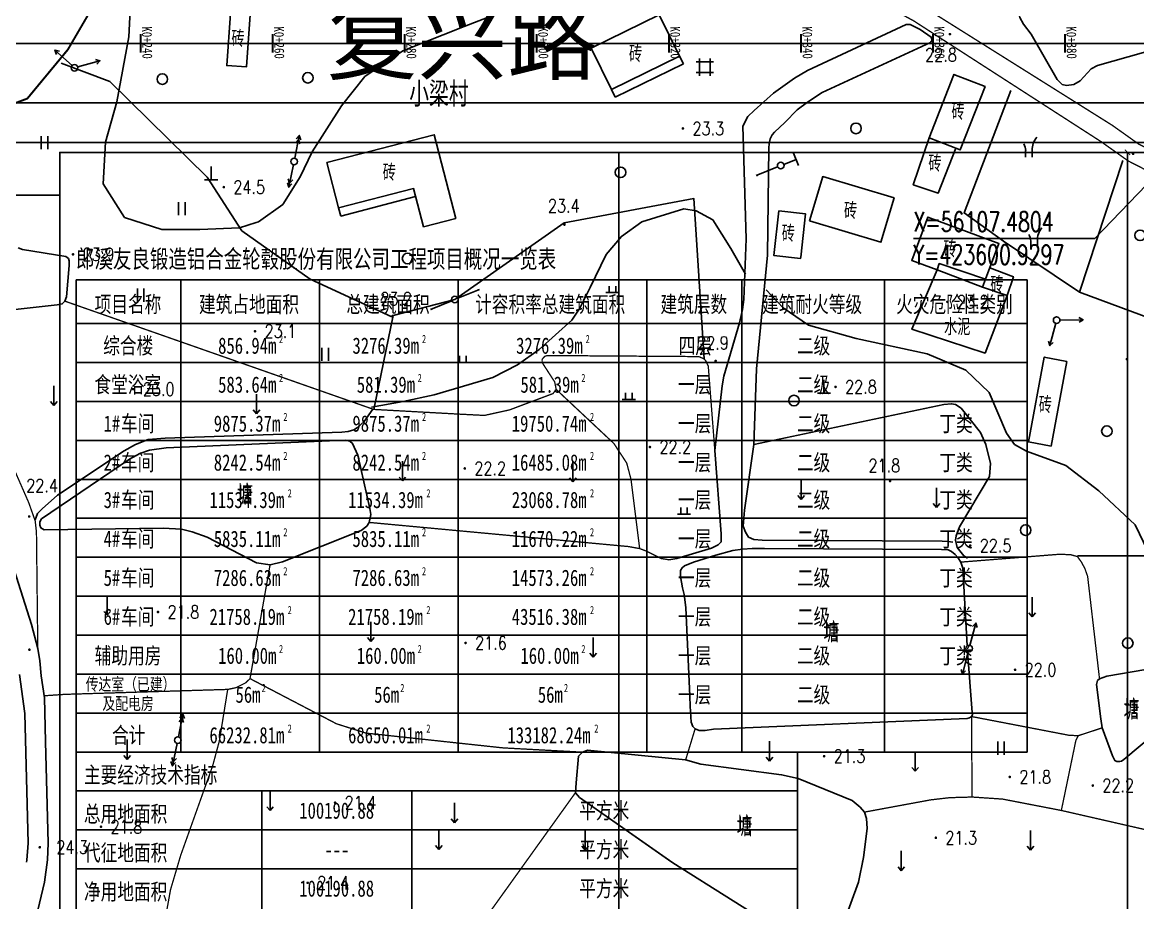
# Model space of a CAD drawing. Header units: millimetres. Extents: x 423323 to 424695, y 55333 to 56284.
# Drawn here: x 423426 to 423594.9, y 55993.8 to 56127.2 of the extents above; entities that cross this region are included whole.
import ezdxf
from ezdxf.enums import TextEntityAlignment as Align

# ---------------------------------------------------------------- set-up
doc = ezdxf.new("R2010")
doc.units = ezdxf.units.MM
doc.header["$LTSCALE"] = 1000
for name, pattern in [('X2', [10, 8, -2]), ('X3', [5, 4, -1]), ('X5', [3, 2, -1])]:
    doc.linetypes.add(name, pattern=pattern)
for name, color, linetype in [('DIM_COOR', 3, 'Continuous'), ('PUB_DIM', 3, 'Continuous'), ('PUB_TEXT', 7, 'Continuous'), ('地形图', 252, 'Continuous'), ('建设布局', 7, 'Continuous'), ('路名', 7, 'Continuous'), ('道路网', 7, 'Continuous')]:
    doc.layers.add(name, color=color, linetype=linetype)
doc.styles.add('_TCH_DIM', font='SIMPLEX', dxfattribs={"bigfont": 'GBCBIG'})
doc.styles.add('_TCH_DIM_T3', font='SIMPLEX', dxfattribs={"width": 0.705882, "bigfont": 'GBCBIG'})
doc.styles.add('HZ', font='rs.shx', dxfattribs={"width": 0.8, "bigfont": 'hztxt.shx'})
doc.styles.add('YBZW_B', font='', dxfattribs={"width": 0.75})
doc.styles.add('等线体', font='simhei.ttf')
doc.styles.get('YBZW_B').set_extended_font_data('SimSun')
doc.linetypes.add('10421', pattern='A,2,[150,AAA.SHX,S=1,R=0,X=0,Y=1],1e-11', length=2)
doc.linetypes.add('1161', pattern='A,0,[149,AAA.SHX,S=0.15,R=0,X=0,Y=0],-1.6', length=1.6)
doc.dimstyles.new('_TCH_ARCH_M_M&&1', dxfattribs={"dimtxt": 2.38, "dimasz": 0.8, "dimexe": 2, "dimexo": 2.4, "dimgap": 0.8, "dimtad": 1, "dimzin": 0, "dimdsep": 46, "dimtxsty": '_TCH_DIM_T3', "dimblk": 'ARCHTICK', "dimcen": 0.09, "dimclrt": 7, "dimazin": 2, "dimtfac": 1, "dimtdec": 0, "dimtix": 1, "dimtmove": 2, "dimatfit": 3, "dimfxl": 0, "dimtolj": 1, "dimtzin": 0, "dimarcsym": 0})

# ---------------------------------------------------------------- blocks, each defined once
blk = doc.blocks.new('gc120')
for p, q in [((0, 0), (0, 3)), ((-0.5, 0.6), (0, 0)), ((0, 0), (0.5, 0.6))]:
    blk.add_line(p, q)
blk = doc.blocks.new('gc122')
blk.add_circle((0, 0), 0.8)
blk = doc.blocks.new('gc246')
for p, q in [((-0.5, 1), (-0.5, 0)), ((0.5, 1), (0.5, 0))]:
    blk.add_line(p, q)
for centre, radius, start, end in [((-2.94, 0.81), 2.45, 4.3743, 29.0242), ((3.4, 1.11), 2.91, 139.3312, 182.0887)]:
    blk.add_arc(centre, radius, start, end)
blk = doc.blocks.new('gc121')
for p, q in [((-0.5, -1), (-0.5, 1)), ((0.5, -1), (0.5, 1))]:
    blk.add_line(p, q)
blk = doc.blocks.new('gc013b')
at = {"linetype": 'Continuous'}
blk.add_line((0.5, 0), (4, 0), dxfattribs=at)
at = {"linetype": 'Continuous', "flags": 128}
blk.add_lwpolyline([(3.39, 0.35), (4, 0), (3.39, -0.35)], dxfattribs=at)
blk = doc.blocks.new('gc170')
at = {"linetype": 'Continuous'}
blk.add_circle((0, 0), 0.5, dxfattribs=at)
blk = doc.blocks.new('gc119')
for p, q in [((-1, 0), (1, 0)), ((-0.5, 1), (-0.5, 0)), ((0.5, 1), (0.5, 0))]:
    blk.add_line(p, q)
blk = doc.blocks.new('gc013a')
at = {"linetype": 'Continuous'}
blk.add_line((0.5, 0), (4, 0), dxfattribs=at)
at = {"linetype": 'Continuous', "flags": 128}
for points in [[(2.77, 0.35), (3.38, 0), (2.77, -0.35)], [(3.39, 0.35), (4, 0), (3.39, -0.35)]]:
    blk.add_lwpolyline(points, dxfattribs=at)
blk = doc.blocks.new('gc111')
for p, q in [((0, 0), (0, 2)), ((-1, 0), (1, 0))]:
    blk.add_line(p, q)
blk = doc.blocks.new('gc013c')
at = {"linetype": 'Continuous'}
blk.add_line((0.5, 0), (4, 0), dxfattribs=at)
at = {"linetype": 'Continuous', "const_width": 0.15, "flags": 128}
blk.add_lwpolyline([(3.775, 0, 1), (3.925, 0, 1)], format="xyb", close=True, dxfattribs=at)
blk = doc.blocks.new('gc146')
for p, q in [((-1.3, 0.8), (1.3, 0.8)), ((-0.8, -1.3), (-0.8, 1.3)), ((0.8, -1.3), (0.8, 1.3)), ((-1.3, -0.8), (1.3, -0.8))]:
    blk.add_line(p, q)
blk = doc.blocks.new('GC200')
at = {"linetype": 'Continuous', "const_width": 0.2, "flags": 128}
blk.add_lwpolyline([(-0.1, 0, 1), (0.1, 0, 1)], format="xyb", close=True, dxfattribs=at)
blk = doc.blocks.new('wetrewtewtre')
at = {"layer": '道路网', "color": 2, "linetype": 'Continuous', "lineweight": 30}
for p, q in [((423443.9, 56122.58), (423443.9, 56125.38)), ((423443.9, 56122.58), (423443.9, 56125.38)), ((423463.9, 56122.58), (423463.9, 56125.38)), ((423463.9, 56122.58), (423463.9, 56125.38)), ((423483.9, 56122.58), (423483.9, 56125.38)), ((423483.9, 56122.58), (423483.9, 56125.38)), ((423503.9, 56122.58), (423503.9, 56125.38)), ((423503.9, 56122.58), (423503.9, 56125.38)), ((423523.9, 56122.58), (423523.9, 56125.38)), ((423523.9, 56122.58), (423523.9, 56125.38)), ((423543.9, 56122.58), (423543.9, 56125.38)), ((423543.9, 56122.58), (423543.9, 56125.38)), ((423563.9, 56122.58), (423563.9, 56125.38)), ((423563.9, 56122.58), (423563.9, 56125.38)), ((423583.9, 56122.58), (423583.9, 56125.38)), ((423583.9, 56122.58), (423583.9, 56125.38))]:
    blk.add_line(p, q, dxfattribs=at)
at = {"layer": '道路网', "color": 2, "linetype": 'X3'}
blk.add_line((423342.15, 56123.98), (423897.23, 56123.98), dxfattribs=at)
blk.add_line((423342.15, 56123.98), (423897.23, 56123.98), dxfattribs=at)
at = {"layer": '道路网', "color": 4, "linetype": 'Continuous'}
blk.add_line((423342.15, 56114.98), (423786.51, 56114.98), dxfattribs=at)
blk.add_line((423342.15, 56114.98), (423786.51, 56114.98), dxfattribs=at)
at = {"layer": '道路网', "color": 6, "linetype": 'Continuous'}
blk.add_line((423342.15, 56108.98), (423786.51, 56108.98), dxfattribs=at)
blk.add_line((423342.15, 56108.98), (423786.51, 56108.98), dxfattribs=at)
at = {"layer": '道路网', "color": 141, "linetype": 'Continuous', "style": '等线体', "width": 0.8}
for s, p in [('K0+240', (423444.07, 56126.53)), ('K0+240', (423444.07, 56126.53)), ('K0+260', (423464.07, 56126.53)), ('K0+260', (423464.07, 56126.53)), ('K0+280', (423484.07, 56126.53)), ('K0+280', (423484.07, 56126.53)), ('K0+300', (423504.07, 56126.53)), ('K0+300', (423504.07, 56126.53)), ('K0+320', (423524.07, 56126.53)), ('K0+320', (423524.07, 56126.53)), ('K0+340', (423544.07, 56126.53)), ('K0+340', (423544.07, 56126.53)), ('K0+360', (423564.07, 56126.53)), ('K0+360', (423564.07, 56126.53)), ('K0+380', (423584.07, 56126.53)), ('K0+380', (423584.07, 56126.53))]:
    blk.add_text(s, height=1.5, rotation=271.0552, dxfattribs=at).set_placement(p)
blk = doc.blocks.new('_ArchTick')
at = {"color": 0, "linetype": 'ByBlock', "const_width": 0.15}
blk.add_lwpolyline([(-0.5, -0.5), (0.5, 0.5)], dxfattribs=at)
blk = doc.blocks.new('*D125')
at = {"layer": 'Defpoints', "color": 0}
for p in [(423593.34, 56107.48), (423600.93, 56107.48), (423600.93, 55853.11)]:
    blk.add_point(p, dxfattribs=at)
at = {"layer": 'PUB_DIM', "color": 0, "lineweight": -2}
for p, q in [((423598.53, 56107.48), (423591.34, 56107.48)), ((423593.34, 55853.11), (423593.34, 56107.48)), ((423598.53, 55853.11), (423591.34, 55853.11))]:
    blk.add_line(p, q, dxfattribs=at)
at = {"layer": 'PUB_DIM', "color": 0, "lineweight": -2, "xscale": 0.8, "yscale": 0.8, "zscale": 0.8}
for p, rotation in [((423593.34, 56107.48), 90), ((423593.34, 55853.11), 270)]:
    blk.add_blockref('_ArchTick', p, dxfattribs=dict(at, rotation=rotation))
at = {"layer": 'PUB_DIM', "color": 7, "insert": (423591.35, 55980.29), "char_height": 2.38, "attachment_point": 5, "rotation": 90, "style": '_TCH_DIM_T3'}
blk.add_mtext('\\A1;254.37', dxfattribs=at)

msp = doc.modelspace()

# ---------------------------------------------------------------- linework, layer by layer
at = {"color": 7}
for p, q in [((423578.144, 56088.181), (423434.086, 56088.181)), ((423449.974, 56088.181), (423449.974, 56016.662)), ((423470.974, 56088.181), (423470.974, 56016.662)), ((423491.974, 56088.181), (423491.974, 56016.662)), ((423520.544, 56088.181), (423520.544, 56016.662)), ((423534.944, 56088.181), (423534.944, 56016.662)), ((423556.544, 56088.181), (423556.544, 56016.662)), ((423434.086, 56081.546), (423578.144, 56081.546)), ((423434.086, 56075.648), (423578.144, 56075.648)), ((423434.086, 56069.749), (423578.144, 56069.749)), ((423434.086, 56069.749), (423578.144, 56069.749)), ((423434.086, 56063.851), (423578.144, 56063.851)), ((423434.086, 56057.953), (423578.144, 56057.953)), ((423434.086, 56052.055), (423578.144, 56052.055)), ((423434.086, 56046.156), (423578.144, 56046.156)), ((423434.086, 56040.258), (423578.144, 56040.258)), ((423434.086, 56034.36), (423578.144, 56034.36)), ((423434.086, 56028.462), (423578.144, 56028.462)), ((423434.086, 56022.563), (423578.144, 56022.563)), ((423434.086, 56010.764), (423543.344, 56010.764)), ((423462.233, 56010.764), (423462.233, 55951.782)), ((423484.954, 56010.764), (423484.954, 55951.782)), ((423434.086, 56004.866), (423543.344, 56004.866)), ((423434.086, 55998.968), (423543.344, 55998.968))]:
    msp.add_line(p, q, dxfattribs=at)
for p, q in [((423434.086, 55951.782), (423434.086, 56088.181)), ((423578.144, 56016.662), (423578.144, 56088.181)), ((423434.086, 56016.662), (423578.144, 56016.662)), ((423543.344, 55951.782), (423543.344, 56016.662))]:
    msp.add_line(p, q)
at = {"layer": 'DIM_COOR', "color": 3}
for p, q in [((423600.93, 56107.48), (423588.409, 56094.456)), ((423588.409, 56094.456), (423560.909, 56094.456))]:
    msp.add_line(p, q, dxfattribs=at)
at = {"layer": '地形图', "color": 250, "linetype": 'X2', "const_width": 0.2, "elevation": 22.96, "flags": 128}
for points in [[(423646.585, 56094.336), (423645.955, 56093.686), (423645.021, 56093.298), (423633.052, 56092.055), (423628.585, 56092.824), (423623.129, 56095.21), (423611.622, 56100.217), (423594.981, 56108.765), (423591.029, 56111.574), (423563.175, 56129.052), (423553.033, 56135.113), (423540.371, 56145.537), (423519.225, 56160.065), (423507.911, 56169.124), (423495.024, 56179.469)], [(423645.952, 56093.537), (423645.021, 56093.298), (423633.052, 56092.055), (423628.585, 56092.824), (423623.129, 56095.21), (423611.622, 56100.217), (423594.981, 56108.765), (423591.029, 56111.574), (423563.175, 56129.052), (423553.033, 56135.113), (423540.371, 56145.537), (423519.225, 56160.065), (423507.911, 56169.124), (423495.024, 56179.469)]]:
    msp.add_lwpolyline(points, dxfattribs=at)
at = {"layer": '地形图', "color": 250, "linetype": 'Continuous', "const_width": 0.2, "elevation": 22.96, "flags": 128}
msp.add_lwpolyline([(423631.749, 56089.235), (423631.13, 56089.41), (423627.717, 56089.929), (423621.93, 56092.46), (423610.337, 56097.505), (423593.419, 56106.195), (423589.351, 56109.086), (423560.973, 56127.381), (423551.912, 56132.327), (423538.621, 56143.099), (423517.435, 56157.655), (423506.028, 56166.789), (423493.593, 56176.886)], dxfattribs=at)
msp.add_lwpolyline([(423631.749, 56089.235), (423631.13, 56089.41), (423627.717, 56089.929), (423621.93, 56092.46), (423610.337, 56097.505), (423593.419, 56106.195), (423589.351, 56109.086), (423560.973, 56127.381), (423551.912, 56132.327), (423538.621, 56143.099), (423517.435, 56157.655), (423506.028, 56166.789), (423493.593, 56176.886)], dxfattribs=at)
at = {"layer": '地形图', "color": 250, "linetype": 'X3', "const_width": 0.3, "flags": 128}
msp.add_lwpolyline([(423342.152, 56109.323), (423351.605, 56104.693), (423354.371, 56103.682), (423356.957, 56103.356), (423365.745, 56104.307), (423377.662, 56104.923), (423385.434, 56106.253), (423402.035, 56110.93), (423421.44, 56113.626), (423426.715, 56115.629), (423432.854, 56123.045), (423441.551, 56137.966)], dxfattribs=at)
msp.add_lwpolyline([(423342.152, 56109.323), (423351.605, 56104.693), (423354.371, 56103.682), (423356.957, 56103.356), (423365.745, 56104.307), (423377.662, 56104.923), (423385.434, 56106.253), (423402.035, 56110.93), (423421.44, 56113.626), (423426.715, 56115.629), (423432.854, 56123.045), (423441.551, 56137.966)], dxfattribs=at)
at = {"layer": '地形图', "color": 250, "linetype": 'Continuous', "flags": 128}
for points in [[(423580.527, 56137.804), (423579.728, 56136.799), (423577.861, 56133.214), (423576.995, 56131.396), (423576.752, 56129.971), (423576.76, 56128.93), (423577.025, 56127.879), (423577.59, 56126.891), (423578.74, 56125.37), (423582.704, 56118.516), (423583.45, 56117.75), (423584.106, 56117.602), (423585.203, 56117.755), (423586.147, 56118.303), (423587.82, 56120.12), (423588.799, 56120.618), (423598.08, 56123.28)], [(423502.44, 56130.222), (423492.891, 56126.562), (423483.591, 56122.87), (423477.836, 56118.949), (423474.304, 56114.504), (423469.851, 56107.559), (423468.02, 56103.768), (423465.404, 56099.585), (423461.742, 56096.971), (423461.349, 56096.84), (423458.864, 56096.055), (423452.847, 56095.794), (423447.092, 56095.794), (423441.449, 56097.634), (423438.179, 56102.733), (423438.571, 56109.008), (423440.272, 56115.152), (423442.103, 56124.956), (423442.495, 56132.931)], [(423457.474, 56128.514), (423456.911, 56120.627), (423459.903, 56120.413), (423460.467, 56128.3), (423460.681, 56131.292), (423458.627, 56131.439)], [(423457.474, 56128.514), (423456.911, 56120.627), (423459.903, 56120.413), (423460.467, 56128.3), (423460.681, 56131.292), (423458.627, 56131.439)], [(423563.29, 56109.7), (423560.88, 56102.58), (423564.669, 56101.298), (423567.342, 56108.11)], [(423563.29, 56109.7), (423560.88, 56102.58), (423564.669, 56101.298), (423567.342, 56108.11)], [(423575.108, 56085.807), (423571.4, 56087.051), (423571.814, 56088.283), (423564.82, 56090.629), (423564.505, 56089.69), (423560.656, 56091.112), (423563.081, 56097.678), (423573.856, 56093.698), (423571.814, 56088.283)], [(423575.108, 56085.807), (423571.4, 56087.051), (423571.814, 56088.283), (423564.82, 56090.629), (423564.505, 56089.69), (423560.656, 56091.112), (423563.081, 56097.678), (423573.856, 56093.698), (423571.814, 56088.283)], [(423420.254, 56083.165), (423431.217, 56084.39), (423432.01, 56084.514), (423432.409, 56084.94), (423432.654, 56085.603), (423433.06, 56090.348), (423433.033, 56091.025), (423432.936, 56091.395), (423432.539, 56091.711), (423425.966, 56092.788), (423425.301, 56093.042)], [(423420.254, 56083.165), (423431.217, 56084.39), (423432.01, 56084.514), (423432.409, 56084.94), (423432.654, 56085.603), (423433.06, 56090.348), (423433.033, 56091.025), (423432.936, 56091.395), (423432.539, 56091.711), (423425.966, 56092.788), (423425.301, 56093.042)], [(423575.108, 56085.807), (423575.108, 56085.807), (423576.062, 56088.652), (423572.464, 56090.008), (423572.464, 56090.008)], [(423575.108, 56085.807), (423575.108, 56085.807), (423576.062, 56088.652), (423572.464, 56090.008), (423572.464, 56090.008)], [(423569.047, 56032.775), (423568.397, 56044.509), (423568.118, 56045.425), (423567.657, 56046.102), (423567.249, 56046.59), (423566.692, 56047.038), (423566.167, 56047.26), (423565.144, 56047.35), (423538.336, 56047.505), (423536.516, 56047.47), (423536.516, 56047.47), (423536.516, 56047.47), (423536.516, 56047.47), (423535.038, 56047.376), (423533.545, 56047.186), (423530.99, 56046.454), (423530.99, 56046.454), (423527.597, 56045.423), (423527.597, 56045.423), (423526.242, 56044.848), (423525.902, 56044.581), (423525.661, 56044.128), (423525.661, 56044.128), (423525.626, 56043.233), (423525.934, 56041.526), (423526.191, 56040.533), (423526.46, 56038.537), (423527.033, 56025.118), (423527.088, 56023.583), (423527.253, 56021.17), (423527.497, 56020.552), (423527.846, 56020.165), (423528.468, 56019.919), (423529.395, 56019.897), (423530.66, 56020.106), (423569.064, 56021.76), (423569.385, 56021.845), (423569.715, 56022.036), (423569.841, 56022.319), (423569.801, 56022.659), (423569.115, 56031.872)], [(423569.047, 56032.775), (423568.397, 56044.509), (423568.118, 56045.425), (423567.657, 56046.102), (423567.249, 56046.59), (423566.692, 56047.038), (423566.167, 56047.26), (423565.144, 56047.35), (423538.336, 56047.505), (423536.516, 56047.47), (423536.516, 56047.47), (423536.516, 56047.47), (423536.516, 56047.47), (423535.038, 56047.376), (423533.545, 56047.186), (423530.99, 56046.454), (423530.99, 56046.454), (423527.597, 56045.423), (423527.597, 56045.423), (423526.242, 56044.848), (423525.902, 56044.581), (423525.661, 56044.128), (423525.661, 56044.128), (423525.626, 56043.233), (423525.934, 56041.526), (423526.191, 56040.533), (423526.46, 56038.537), (423527.033, 56025.118), (423527.088, 56023.583), (423527.253, 56021.17), (423527.497, 56020.552), (423527.846, 56020.165), (423528.468, 56019.919), (423529.395, 56019.897), (423530.66, 56020.106), (423569.064, 56021.76), (423569.385, 56021.845), (423569.715, 56022.036), (423569.841, 56022.319), (423569.801, 56022.659), (423569.115, 56031.872)], [(423426.601, 56000), (423426.64, 56000.294), (423426.831, 56002.841), (423426.346, 56022.504), (423425.533, 56028.379)], [(423596.098, 56029.156), (423590.207, 56028.141), (423589.096, 56027.765)], [(423596.098, 56029.156), (423590.207, 56028.141), (423589.096, 56027.765)], [(423589.096, 56027.765), (423588.818, 56027.472), (423588.664, 56026.906), (423589.282, 56021.701), (423589.489, 56020.319), (423591.067, 56016.067), (423591.4, 56015.394), (423591.705, 56015.245), (423592.126, 56015.221), (423592.447, 56015.296), (423592.793, 56015.526), (423600.502, 56022.004)], [(423589.096, 56027.765), (423588.818, 56027.472), (423588.664, 56026.906), (423589.282, 56021.701), (423589.489, 56020.319), (423591.067, 56016.067), (423591.4, 56015.394), (423591.705, 56015.245), (423592.126, 56015.221), (423592.447, 56015.296), (423592.793, 56015.526), (423600.502, 56022.004)], [(423553.204, 56000), (423553.339, 56000.683), (423553.888, 56005.058), (423553.804, 56006.611), (423553.502, 56007.564), (423552.838, 56008.29), (423551.62, 56009.298), (423543.452, 56012.649), (423540.944, 56013.226), (423528.727, 56014.824), (423526.415, 56015.463), (423511.544, 56016.953), (423510.793, 56016.639), (423510.177, 56016.013), (423509.835, 56011.998), (423509.725, 56010.497), (423510.348, 56009.776), (423524.305, 56000)], [(423549.533, 55988.513), (423552.598, 55996.932), (423553.339, 56000.683), (423553.888, 56005.058), (423553.804, 56006.611), (423553.502, 56007.564), (423552.838, 56008.29), (423551.62, 56009.298), (423543.452, 56012.649), (423540.944, 56013.226), (423528.727, 56014.824), (423526.415, 56015.463), (423511.544, 56016.953), (423510.793, 56016.639), (423510.177, 56016.013), (423509.835, 56011.998), (423509.725, 56010.497), (423510.348, 56009.776), (423524.483, 55999.875), (423542.733, 55988.347)]]:
    msp.add_lwpolyline(points, dxfattribs=at)
for points in [[(423525.501, 56122.044), (423515.188, 56116.985), (423512.105, 56123.27), (423522.418, 56128.329)], [(423525.501, 56122.044), (423515.188, 56116.985), (423512.105, 56123.27), (423522.418, 56128.329)], [(423566.99, 56119.13), (423563.29, 56109.7), (423568.002, 56107.851), (423571.76, 56117.43), (423567.048, 56119.279)], [(423566.99, 56119.13), (423563.29, 56109.7), (423568.002, 56107.851), (423571.76, 56117.43), (423567.048, 56119.279)], [(423472.049, 56105.956), (423473.855, 56099.063), (423485.204, 56101.982), (423485.204, 56101.982), (423486.733, 56096.221), (423491.6, 56097.474), (423488.34, 56110.147)], [(423472.049, 56105.956), (423473.855, 56099.063), (423485.204, 56101.982), (423485.204, 56101.982), (423486.733, 56096.221), (423491.6, 56097.474), (423488.34, 56110.147)], [(423545.179, 56097.103), (423555.988, 56093.872), (423557.993, 56100.578), (423547.184, 56103.81)], [(423545.179, 56097.103), (423555.988, 56093.872), (423557.993, 56100.578), (423547.184, 56103.81)], [(423543.843, 56091.614), (423544.564, 56098.173), (423540.536, 56098.615), (423539.792, 56091.853), (423543.82, 56091.41)], [(423543.843, 56091.614), (423544.564, 56098.173), (423540.536, 56098.615), (423539.792, 56091.853), (423543.82, 56091.41)], [(423584.16, 56075.82), (423581.76, 56062.99), (423578.32, 56063.634), (423580.72, 56076.464)], [(423584.16, 56075.82), (423581.76, 56062.99), (423578.32, 56063.634), (423580.72, 56076.464)], [(423478.48, 56051.435), (423478.713, 56052.641), (423478.608, 56053.537), (423476.77, 56061.611), (423475.977, 56063.399), (423475.568, 56063.756), (423474.827, 56063.909), (423447.718, 56062.73), (423445.202, 56062.37), (423443.739, 56061.854), (423442.187, 56060.997), (423428.848, 56051.955), (423428.617, 56051.512), (423428.602, 56051.007), (423428.602, 56051.007), (423428.784, 56050.602), (423429.252, 56050.327), (423447.309, 56050.544), (423450.045, 56050.423), (423451.674, 56050.008), (423453.937, 56049.207), (423461.412, 56045.332), (423463.474, 56044.998), (423465.378, 56045.46), (423477.284, 56050.205), (423478.118, 56050.857)], [(423478.48, 56051.435), (423478.713, 56052.641), (423478.608, 56053.537), (423476.77, 56061.611), (423475.977, 56063.399), (423475.568, 56063.756), (423474.827, 56063.909), (423447.718, 56062.73), (423445.202, 56062.37), (423443.739, 56061.854), (423442.187, 56060.997), (423428.848, 56051.955), (423428.617, 56051.512), (423428.602, 56051.007), (423428.602, 56051.007), (423428.784, 56050.602), (423429.252, 56050.327), (423447.309, 56050.544), (423450.045, 56050.423), (423451.674, 56050.008), (423453.937, 56049.207), (423461.412, 56045.332), (423463.474, 56044.998), (423465.378, 56045.46), (423477.284, 56050.205), (423478.118, 56050.857)]]:
    msp.add_lwpolyline(points, close=True, dxfattribs=at)
at = {"layer": '地形图', "color": 250, "linetype": '10421', "flags": 128}
for points in [[(423566.892, 56048.456), (423566.166, 56048.526), (423565.257, 56048.573), (423537.992, 56048.74), (423536.742, 56048.869), (423535.945, 56049.218), (423535.484, 56049.954), (423535.137, 56050.879), (423535.348, 56053.293), (423536.743, 56063.251), (423536.743, 56063.251), (423537.173, 56074.702), (423538.835, 56091.926), (423539.003, 56108.188), (423539.081, 56108.773), (423539.219, 56109.515), (423539.544, 56110.111), (423539.862, 56110.559), (423541.425, 56111.989), (423543.318, 56113.923), (423544.855, 56115.095), (423547.099, 56116.53), (423563.501, 56124.121), (423563.744, 56124.472), (423563.618, 56124.934), (423561.911, 56126.077), (423560.443, 56126.851), (423559.831, 56126.851), (423544.89, 56119.87), (423542.897, 56118.718), (423539.742, 56116.447), (423536.816, 56113.833), (423535.83, 56112.914), (423535.063, 56111.423), (423535.573, 56094.361), (423535.211, 56085.198), (423535.034, 56083.696), (423534.584, 56081.66), (423532.194, 56073.59), (423531.954, 56072.113), (423530.837, 56062.313), (423531.808, 56049.723), (423531.81, 56048.492), (423531.323, 56048.028), (423530.34, 56047.533), (423525.057, 56045.945), (423523.856, 56045.788)], [(423566.892, 56048.456), (423566.166, 56048.526), (423565.257, 56048.573), (423537.992, 56048.74), (423536.742, 56048.869), (423535.945, 56049.218), (423535.484, 56049.954), (423535.137, 56050.879), (423535.348, 56053.293), (423536.743, 56063.251), (423536.743, 56063.251), (423537.173, 56074.702), (423538.835, 56091.926), (423539.003, 56108.188), (423539.081, 56108.773), (423539.219, 56109.515), (423539.544, 56110.111), (423539.862, 56110.559), (423541.425, 56111.989), (423543.318, 56113.923), (423544.855, 56115.095), (423547.099, 56116.53), (423563.501, 56124.121), (423563.744, 56124.472), (423563.618, 56124.934), (423561.911, 56126.077), (423560.443, 56126.851), (423559.831, 56126.851), (423544.89, 56119.87), (423542.897, 56118.718), (423539.742, 56116.447), (423536.816, 56113.833), (423535.83, 56112.914), (423535.063, 56111.423), (423535.573, 56094.361), (423535.211, 56085.198), (423535.034, 56083.696), (423534.584, 56081.66), (423532.194, 56073.59), (423531.954, 56072.113), (423530.837, 56062.313), (423531.808, 56049.723), (423531.81, 56048.492), (423531.323, 56048.028), (423530.34, 56047.533), (423525.057, 56045.945), (423523.856, 56045.788)], [(423342.152, 56067.529), (423357.736, 56068.67), (423359.846, 56069.675), (423380.45, 56071.48), (423415.207, 56072.408), (423416.269, 56072.248), (423417.071, 56071.12), (423417.695, 56068.893), (423418.173, 56065.362), (423419.225, 56061.17), (423421.264, 56055.878), (423422.354, 56051.556), (423427.342, 56035.991), (423428.296, 56032.337), (423428.629, 56030.469), (423428.817, 56028.188), (423429.296, 56024.876), (423429.489, 56018.244), (423429.894, 56002.841), (423429.764, 56000.327), (423429.331, 55996.967), (423425.35, 55980.169), (423423.091, 55968.266), (423422.115, 55964.832), (423421.205, 55962.331), (423417.989, 55955.458), (423416.019, 55951.773), (423413.879, 55948.678), (423404.51, 55939.944), (423404.084, 55939.329)], [(423569.095, 56045.996), (423568.557, 56046.353), (423567.549, 56047.631), (423567.287, 56048.725), (423567.403, 56049.419), (423567.88, 56050.75), (423572.429, 56058.406), (423572.573, 56060.352), (423571.889, 56063.226), (423571.05, 56065.071), (423568.122, 56068.713), (423567.299, 56069.268), (423566.686, 56069.416), (423565.543, 56069.28), (423536.743, 56063.251), (423536.743, 56063.251)], [(423569.095, 56045.996), (423568.557, 56046.353), (423567.549, 56047.631), (423567.287, 56048.725), (423567.403, 56049.419), (423567.88, 56050.75), (423572.429, 56058.406), (423572.573, 56060.352), (423571.889, 56063.226), (423571.05, 56065.071), (423568.122, 56068.713), (423567.299, 56069.268), (423566.686, 56069.416), (423565.543, 56069.28), (423536.743, 56063.251), (423536.743, 56063.251)], [(423479.058, 56068.569), (423479.058, 56068.569), (423477.731, 56066.725), (423476.713, 56065.797), (423476.148, 56065.458), (423475.295, 56065.2), (423474.34, 56065.096), (423447.61, 56064.202), (423445.037, 56063.992), (423443.094, 56063.212), (423441.378, 56062.264), (423431.303, 56055.542), (423428.95, 56053.469), (423428.232, 56052.791), (423427.913, 56051.834)], [(423479.058, 56068.569), (423479.058, 56068.569), (423477.731, 56066.725), (423476.713, 56065.797), (423476.148, 56065.458), (423475.295, 56065.2), (423474.34, 56065.096), (423447.61, 56064.202), (423445.037, 56063.992), (423443.094, 56063.212), (423441.378, 56062.264), (423431.303, 56055.542), (423428.95, 56053.469), (423428.232, 56052.791), (423427.913, 56051.834)]]:
    msp.add_lwpolyline(points, dxfattribs=at)
at = {"layer": '地形图', "color": 250, "linetype": 'X5', "flags": 128}
for points in [[(423515.188, 56116.985), (423515.756, 56115.816), (423526.07, 56120.875), (423525.501, 56122.044)], [(423515.188, 56116.985), (423515.756, 56115.816), (423526.07, 56120.875), (423525.501, 56122.044)], [(423473.855, 56099.063), (423474.185, 56097.805), (423485.51, 56100.795)], [(423473.855, 56099.063), (423474.185, 56097.805), (423485.51, 56100.795)], [(423564.505, 56089.69), (423571.4, 56087.051)], [(423564.505, 56089.69), (423571.4, 56087.051)]]:
    msp.add_lwpolyline(points, dxfattribs=at)
at = {"layer": '地形图', "color": 250, "linetype": '1161', "flags": 128}
for points in [[(423481.939, 56082.578), (423469.545, 56088.296), (423459.216, 56095.604), (423453.973, 56103.705), (423439.193, 56118.217), (423431.849, 56120.97)], [(423481.939, 56082.578), (423469.545, 56088.296), (423459.216, 56095.604), (423453.973, 56103.705), (423439.193, 56118.217), (423431.849, 56120.97)], [(423586.06, 56086.29), (423574.561, 56094.032), (423568.595, 56098.3), (423575.642, 56116.871)], [(423592.631, 56106.245), (423586.06, 56086.29), (423601.73, 56080.512), (423614.538, 56083.042), (423617.13, 56093.14), (423616.533, 56094.49)], [(423592.631, 56106.245), (423586.06, 56086.29), (423601.73, 56080.512), (423614.538, 56083.042), (423617.13, 56093.14), (423616.533, 56094.49)], [(423529.209, 56076.201), (423527.664, 56100.467), (423508.017, 56096.8), (423491.473, 56085.196), (423482.104, 56082.766), (423479.174, 56068.548)], [(423529.209, 56076.201), (423527.664, 56100.467), (423508.017, 56096.8), (423491.473, 56085.196), (423482.104, 56082.766), (423479.174, 56068.548)], [(423564.505, 56089.69), (423560.693, 56080.683), (423571.778, 56077.068), (423575.108, 56085.807)], [(423564.505, 56089.69), (423560.693, 56080.683), (423571.778, 56077.068), (423575.108, 56085.807)], [(423585.787, 56046.396), (423608.96, 56046.396), (423632.861, 56045.457), (423647.769, 56038.825), (423660.787, 56032.666)], [(423585.787, 56046.396), (423608.96, 56046.396), (423632.861, 56045.457), (423647.769, 56038.825), (423660.787, 56032.666)]]:
    msp.add_lwpolyline(points, dxfattribs=at)
at = {"layer": '地形图', "color": 250, "linetype": 'Continuous', "elevation": 23, "flags": 128}
for points in [[(423535.484, 56089.032), (423533.268, 56092.936), (423530.523, 56097.261), (423527.99, 56098.632), (423526.167, 56098.907), (423519.778, 56096.977), (423516.697, 56094.759), (423514.373, 56091.986), (423511.945, 56087.028), (423510.404, 56083.895), (423509.2, 56082.069), (423504.211, 56077.617), (423500.965, 56075.319), (423497.2, 56073.36), (423488.335, 56070.77), (423483.61, 56069.737), (423478.815, 56068.908)], [(423535.484, 56089.032), (423533.268, 56092.936), (423530.523, 56097.261), (423527.99, 56098.632), (423526.167, 56098.907), (423519.778, 56096.977), (423516.697, 56094.759), (423514.373, 56091.986), (423511.945, 56087.028), (423510.404, 56083.895), (423509.2, 56082.069), (423504.211, 56077.617), (423500.965, 56075.319), (423497.2, 56073.36), (423488.335, 56070.77), (423483.61, 56069.737), (423478.815, 56068.908)], [(423598.979, 56041.728), (423594.498, 56051.076), (423589.018, 56056.206), (423584.019, 56060.049), (423578.022, 56062.229), (423576.245, 56063.215), (423575.023, 56064.953), (423572.406, 56071.111), (423568.862, 56074.517), (423563.001, 56076.969), (423552.233, 56079.285), (423545.009, 56081.328), (423541.193, 56083.916), (423538.603, 56086.641)], [(423598.979, 56041.728), (423594.498, 56051.076), (423589.018, 56056.206), (423584.019, 56060.049), (423578.022, 56062.229), (423576.245, 56063.215), (423575.023, 56064.953), (423572.406, 56071.111), (423568.862, 56074.517), (423563.001, 56076.969), (423552.233, 56079.285), (423545.009, 56081.328), (423541.193, 56083.916), (423538.603, 56086.641)]]:
    msp.add_lwpolyline(points, dxfattribs=at)
at = {"layer": '地形图', "color": 250, "linetype": 'Continuous', "const_width": 0.2}
for points in [[(423479.174, 56068.548), (423432.409, 56084.94), (423432.409, 56084.94)], [(423479.174, 56068.548), (423432.409, 56084.94), (423432.409, 56084.94)], [(423419.515, 56083.407), (423421.811, 56067.293), (423422.25, 56065.525), (423422.761, 56063.947), (423426.928, 56054.421), (423427.906, 56051.658)], [(423419.515, 56083.407), (423421.811, 56067.293), (423422.25, 56065.525), (423422.761, 56063.947), (423426.928, 56054.421), (423427.906, 56051.658)]]:
    msp.add_lwpolyline(points, dxfattribs=at)
at = {"layer": '地形图', "color": 250, "linetype": 'Continuous', "const_width": 0.2, "flags": 128}
for points in [[(423504.684, 56076.14), (423504.689, 56075.637), (423506.575, 56072.726), (423506.817, 56071.566), (423506.321, 56070.944), (423499.75, 56068.476), (423495.947, 56067.639), (423492.269, 56067.826), (423479.174, 56068.548)], [(423504.684, 56076.14), (423504.689, 56075.637), (423506.575, 56072.726), (423506.817, 56071.566), (423506.321, 56070.944), (423499.75, 56068.476), (423495.947, 56067.639), (423492.269, 56067.826), (423479.174, 56068.548)], [(423530.837, 56062.313), (423529.844, 56075.102), (423529.482, 56075.877), (423529.209, 56076.201), (423528.397, 56076.549), (423505.453, 56076.706), (423505.063, 56076.574), (423504.684, 56076.14)], [(423530.837, 56062.313), (423529.844, 56075.102), (423529.482, 56075.877), (423529.209, 56076.201), (423528.397, 56076.549), (423505.453, 56076.706), (423505.063, 56076.574), (423504.684, 56076.14)], [(423519.454, 56047.472), (423518.143, 56057.951), (423517.491, 56060.427), (423515.547, 56063.389), (423506.817, 56071.566)], [(423519.454, 56047.472), (423518.143, 56057.951), (423517.491, 56060.427), (423515.547, 56063.389), (423506.817, 56071.566)], [(423428.296, 56032.337), (423428.096, 56049.942), (423427.906, 56051.658)], [(423428.296, 56032.337), (423428.096, 56049.942), (423427.906, 56051.658)], [(423523.856, 56045.788), (423522.741, 56045.962), (423520.373, 56047.129), (423519.454, 56047.472), (423517.74, 56047.781), (423478.48, 56051.435)], [(423523.856, 56045.788), (423522.741, 56045.962), (423520.373, 56047.129), (423519.454, 56047.472), (423517.74, 56047.781), (423478.48, 56051.435)], [(423589.096, 56027.765), (423587.298, 56043.264), (423586.871, 56044.478), (423586.313, 56045.496), (423585.749, 56046.26), (423584.737, 56046.546), (423583.03, 56046.612), (423568.118, 56045.425)], [(423589.096, 56027.765), (423587.298, 56043.264), (423586.871, 56044.478), (423586.313, 56045.496), (423585.749, 56046.26), (423584.737, 56046.546), (423583.03, 56046.612), (423568.118, 56045.425)], [(423460.439, 56027.778), (423463.474, 56044.998)], [(423460.439, 56027.778), (423463.474, 56044.998)], [(423429.359, 56025.187), (423432.367, 56025.395), (423457.059, 56026.144), (423458.296, 56026.398), (423459.789, 56027.144), (423460.439, 56027.778), (423473.535, 56020.938), (423478.012, 56019.524), (423498.776, 56017.287), (423510.793, 56016.639)], [(423429.359, 56025.187), (423432.367, 56025.395), (423457.059, 56026.144), (423458.296, 56026.398), (423459.789, 56027.144), (423460.439, 56027.778), (423473.535, 56020.938), (423478.012, 56019.524), (423498.776, 56017.287), (423510.793, 56016.639)], [(423445.426, 55973.775), (423445.426, 55973.775), (423445.857, 55978.768), (423447.03, 55988.23), (423448.4, 55995.809), (423449.952, 56001.054), (423454.788, 56014.589), (423455.8, 56018.348), (423457.059, 56026.144)], [(423449.64, 56000), (423449.952, 56001.054), (423454.788, 56014.589), (423455.8, 56018.348), (423457.059, 56026.144)], [(423583.316, 56007.812), (423585.518, 56018.427), (423585.885, 56019.136), (423584.5, 56019.194), (423569.715, 56022.036)], [(423569.797, 56009.845), (423569.715, 56022.036)], [(423583.316, 56007.812), (423585.518, 56018.427), (423585.885, 56019.136), (423584.5, 56019.194), (423569.715, 56022.036)], [(423569.797, 56009.845), (423569.715, 56022.036)], [(423526.415, 56015.463), (423527.846, 56020.165)], [(423526.415, 56015.463), (423527.846, 56020.165)], [(423585.885, 56019.136), (423589.489, 56020.319)], [(423585.885, 56019.136), (423589.489, 56020.319)], [(423509.725, 56010.497), (423490.685, 55983.952), (423472.847, 55960.546)], [(423509.725, 56010.497), (423502.196, 56000)], [(423617.68, 56001.51), (423614.351, 56001.658), (423614.351, 56001.658), (423608.939, 56002.594), (423600.174, 56003.963), (423583.316, 56007.812), (423574.417, 56009.534), (423569.797, 56009.845), (423566.415, 56009.751), (423563.538, 56009.417), (423553.502, 56007.564)], [(423617.68, 56001.51), (423614.351, 56001.658), (423614.351, 56001.658), (423608.939, 56002.594), (423600.174, 56003.963), (423583.316, 56007.812), (423574.417, 56009.534), (423569.797, 56009.845), (423566.415, 56009.751), (423563.538, 56009.417), (423553.502, 56007.564)]]:
    msp.add_lwpolyline(points, dxfattribs=at)
at = {"layer": '建设布局', "color": 1, "linetype": 'Continuous', "flags": 128}
for points in [[(423431.612, 55595.771), (423431.612, 56107.48)], [(423431.612, 55595.771), (423431.612, 56107.48)], [(423342.152, 56100.98), (423431.612, 56100.98), (423431.612, 55595.771), (423342.152, 55595.771)], [(423342.152, 56100.98), (423431.612, 56100.98), (423431.612, 55595.771), (423342.152, 55595.771)]]:
    msp.add_lwpolyline(points, dxfattribs=at)
for points in [[(423431.612, 55949.98), (423516.312, 55949.98), (423516.312, 56107.48), (423431.612, 56107.48)], [(423516.312, 56107.48), (423600.93, 56107.48), (423600.93, 55853.106), (423431.612, 55853.106), (423431.612, 55949.98), (423516.312, 55949.98)], [(423431.612, 55949.98), (423516.312, 55949.98), (423516.312, 56107.48), (423431.612, 56107.48)], [(423516.312, 56107.48), (423600.93, 56107.48), (423600.93, 55853.106), (423431.612, 55853.106), (423431.612, 55949.98), (423516.312, 55949.98)]]:
    msp.add_lwpolyline(points, close=True, dxfattribs=at)

# ---------------------------------------------------------------- block references
msp.add_blockref('wetrewtewtre', (0, 0))
at = {"layer": '地形图', "color": 250, "linetype": 'Continuous'}
for name, p in [('GC200', (423566.439, 56125.376, 22.8)), ('GC200', (423566.439, 56125.376, 22.8)), ('gc146', (423529.322, 56120.385, 24.086)), ('gc146', (423529.322, 56120.385, 24.086)), ('gc170', (423433.858, 56120.277)), ('gc170', (423433.858, 56120.277)), ('gc122', (423447.163, 56118.575)), ('gc122', (423447.163, 56118.575)), ('gc122', (423469.206, 56118.771)), ('gc122', (423469.206, 56118.771)), ('GC200', (423525.999, 56111.098, 23.326)), ('GC200', (423525.999, 56111.098, 23.326)), ('gc122', (423552.214, 56111.108)), ('gc122', (423552.214, 56111.108)), ('gc121', (423429.297, 56108.945)), ('gc121', (423429.297, 56108.945)), ('gc246', (423578.412, 56106.77)), ('gc246', (423578.412, 56106.77)), ('gc170', (423467.108, 56106.111)), ('gc170', (423467.108, 56106.111)), ('gc170', (423540.814, 56105.469, 23.046)), ('gc170', (423540.814, 56105.469, 23.046)), ('GC200', (423594.185, 56107.26, 23)), ('GC200', (423594.185, 56107.26, 23)), ('gc111', (423454.553, 56103.342, 24.536)), ('gc111', (423454.553, 56103.342, 24.536)), ('gc122', (423516.553, 56104.447)), ('gc122', (423516.553, 56104.447)), ('GC200', (423456.471, 56102.211, 24.5)), ('GC200', (423456.471, 56102.211, 24.5)), ('gc121', (423450.125, 56098.953)), ('gc121', (423450.125, 56098.953)), ('GC200', (423508.061, 56096.539, 23.4)), ('GC200', (423508.061, 56096.539, 23.4)), ('gc246', (423579.192, 56093.055)), ('gc246', (423579.192, 56093.055)), ('gc122', (423595.243, 56094.915)), ('gc122', (423595.243, 56094.915)), ('GC200', (423433.634, 56092.027, 23.9)), ('GC200', (423433.634, 56092.027, 23.9)), ('gc122', (423484.306, 56091.402)), ('gc122', (423484.306, 56091.402)), ('gc119', (423515.329, 56086.233)), ('gc119', (423515.329, 56086.233)), ('gc121', (423443.876, 56085.839)), ('gc121', (423443.876, 56085.839)), ('gc170', (423491.473, 56085.196, 23.326)), ('gc170', (423491.473, 56085.196, 23.326)), ('GC200', (423566.058, 56084.838, 23.2)), ('GC200', (423566.058, 56084.838, 23.2)), ('GC200', (423482.02, 56082.685, 23.2)), ('GC200', (423482.02, 56082.685, 23.2)), ('gc170', (423582.607, 56082.071, 23.246)), ('gc170', (423582.607, 56082.071, 23.246)), ('GC200', (423461.198, 56080.391, 23.1)), ('GC200', (423461.198, 56080.391, 23.1)), ('gc121', (423471.839, 56076.881)), ('gc121', (423471.839, 56076.881)), ('gc119', (423492.663, 56075.672)), ('gc119', (423492.663, 56075.672)), ('GC200', (423530.955, 56075.884, 22.9)), ('GC200', (423530.955, 56075.884, 22.9)), ('GC200', (423593.248, 56076.169, 23.5)), ('GC200', (423593.248, 56076.169, 23.5)), ('gc120', (423430.724, 56069.126)), ('gc120', (423430.724, 56069.126)), ('gc111', (423547.364, 56071.02, 22.796)), ('gc111', (423547.364, 56071.02, 22.796)), ('GC200', (423549.12, 56071.96, 22.8)), ('GC200', (423549.12, 56071.96, 22.8)), ('GC200', (423442.761, 56071.616, 23)), ('GC200', (423442.761, 56071.616, 23)), ('gc120', (423461.408, 56067.862)), ('gc120', (423461.408, 56067.862)), ('gc119', (423517.813, 56070.068)), ('gc119', (423517.813, 56070.068)), ('gc122', (423542.827, 56069.889)), ('gc122', (423542.827, 56069.889)), ('gc122', (423590.22, 56065.267)), ('gc122', (423590.22, 56065.267)), ('GC200', (423521.002, 56062.855, 22.2)), ('GC200', (423521.002, 56062.855, 22.2)), ('gc120', (423483.512, 56057.711)), ('gc120', (423483.512, 56057.711)), ('gc120', (423509.33, 56057.606)), ('gc120', (423509.33, 56057.606)), ('GC200', (423492.967, 56059.61, 22.166)), ('GC200', (423492.967, 56059.61, 22.166)), ('gc120', (423543.932, 56054.908)), ('gc120', (423543.932, 56054.908)), ('GC200', (423557.386, 56057.706, 21.796)), ('GC200', (423557.386, 56057.706, 21.796)), ('gc120', (423564.427, 56053.678)), ('gc120', (423564.427, 56053.678)), ('gc119', (423526.172, 56052.7)), ('gc119', (423526.172, 56052.7)), ('GC200', (423426.999, 56052.333, 22.4)), ('GC200', (423426.999, 56052.333, 22.4)), ('gc122', (423577.913, 56050.274)), ('gc122', (423577.913, 56050.274)), ('GC200', (423569.513, 56047.916, 22.5)), ('GC200', (423569.513, 56047.916, 22.5)), ('gc120', (423438.819, 56037.365)), ('gc120', (423438.819, 56037.365)), ('gc120', (423578.899, 56037.121)), ('gc120', (423578.899, 56037.121)), ('GC200', (423446.505, 56037.867, 21.8)), ('GC200', (423446.505, 56037.867, 21.8)), ('gc120', (423478.752, 56033.402)), ('gc120', (423478.752, 56033.402)), ('GC200', (423493.08, 56033.18, 21.616)), ('GC200', (423493.08, 56033.18, 21.616)), ('gc120', (423512.393, 56031.025)), ('gc120', (423512.393, 56031.025)), ('gc122', (423593.373, 56033.154)), ('gc122', (423593.373, 56033.154)), ('GC200', (423427.032, 56032.154, 24.2)), ('GC200', (423427.032, 56032.154, 24.2)), ('gc170', (423569.351, 56032.33)), ('gc170', (423569.351, 56032.33)), ('GC200', (423576.314, 56029.119, 22.016)), ('GC200', (423576.314, 56029.119, 22.016)), ('gc120', (423441.84, 56015.536)), ('gc120', (423441.84, 56015.536)), ('gc170', (423449.499, 56018.463)), ('gc170', (423449.499, 56018.463)), ('gc120', (423539.131, 56015.294)), ('gc120', (423539.131, 56015.294)), ('gc121', (423574.175, 56017.241)), ('gc121', (423574.175, 56017.241)), ('gc120', (423561.178, 56013.741)), ('gc120', (423561.178, 56013.741)), ('GC200', (423547.391, 56016.025, 21.3)), ('GC200', (423547.391, 56016.025, 21.3)), ('GC200', (423575.512, 56012.884, 21.8)), ('GC200', (423575.512, 56012.884, 21.8)), ('GC200', (423588.081, 56011.584, 22.2)), ('GC200', (423588.081, 56011.584, 22.2)), ('gc120', (423463.471, 56007.781)), ('gc120', (423463.471, 56007.781)), ('GC200', (423473.323, 56008.983, 21.4)), ('gc120', (423491.416, 56005.947)), ('GC200', (423437.871, 56005.338, 21.8)), ('GC200', (423437.871, 56005.338, 21.8)), ('gc120', (423489.054, 56001.886)), ('gc120', (423511.192, 56001.793)), ('gc120', (423578.63, 56001.781)), ('GC200', (423564.306, 56003.679, 21.326)), ('GC200', (423428.596, 56002.24, 24.3)), ('GC200', (423428.596, 56002.24, 24.3)), ('gc120', (423559.083, 55998.691)), ('GC200', (423469.168, 55996.852, 21.4))]:
    msp.add_blockref(name, p, dxfattribs=at)
for name, p, rotation in [('gc013b', (423433.858, 56120.277), 137.7302625470614), ('gc013b', (423433.858, 56120.277), 137.7302625470614), ('gc013b', (423433.858, 56120.277), 15.54717517859303), ('gc013b', (423433.858, 56120.277), 15.54717517859303), ('gc013a', (423467.108, 56106.111), 78.70475906485665), ('gc013a', (423467.108, 56106.111), 78.70475906485665), ('gc111', (423543.131, 56106.407, 23.046), 112.0434453217262), ('gc111', (423543.131, 56106.407, 23.046), 112.0434453217262), ('gc013a', (423467.108, 56106.111), 258.6401946480922), ('gc013a', (423467.108, 56106.111), 258.6401946480922), ('gc013c', (423540.814, 56105.469, 23.046), 202.336439707962), ('gc013c', (423540.814, 56105.469, 23.046), 202.336439707962), ('gc013c', (423491.473, 56085.196, 23.326), 22.33643970796197), ('gc013c', (423491.473, 56085.196, 23.326), 22.33643970796197), ('gc013c', (423491.473, 56085.196, 23.326), 202.4349990417307), ('gc013c', (423491.473, 56085.196, 23.326), 202.4349990417307), ('gc013b', (423582.607, 56082.071), 0.9315186522712444), ('gc013b', (423582.607, 56082.071), 0.9315186522712444), ('gc013b', (423582.607, 56082.071), 0.9315186522712444), ('gc013b', (423582.607, 56082.071), 0.9315186522712444), ('gc013b', (423582.607, 56082.071, 23.246), 255.0771940420867), ('gc013b', (423582.607, 56082.071, 23.246), 255.0771940420867), ('gc013b', (423569.351, 56032.33), 75.07719404208676), ('gc013b', (423569.351, 56032.33), 75.07719404208676), ('gc013b', (423569.351, 56032.33), 255.2488995859532), ('gc013b', (423569.351, 56032.33), 255.2488995859532), ('gc013a', (423449.499, 56018.463), 78.64019464809223), ('gc013a', (423449.499, 56018.463), 78.64019464809223), ('gc013a', (423449.499, 56018.463), 258.3354175992633), ('gc013a', (423449.499, 56018.463), 258.3354175992633)]:
    msp.add_blockref(name, p, dxfattribs=dict(at, rotation=rotation))

# ---------------------------------------------------------------- texts
at = {"layer": 'PUB_TEXT', "style": '_TCH_DIM', "width": 0.705882}
for s, p in [('X=56107.4804', (423560.909, 56095.506)), ('Y=423600.9297', (423560.909, 56090.513))]:
    msp.add_text(s, height=2.975, dxfattribs=at).set_placement(p)
at = {"layer": 'PUB_TEXT', "color": 4, "style": 'YBZW_B', "width": 0.75}
msp.add_text('郎溪友良锻造铝合金轮毂股份有限公司工程项目概况一览表', height=2.73418, dxfattribs=at).set_placement((423434.086, 56089.981))
at = {"layer": 'PUB_TEXT', "color": 7, "style": 'YBZW_B', "width": 0.75}
for s, height, p in [('项目名称', 2.4684, (423436.903, 56083.239)), ('建筑占地面积', 2.4684, (423452.714, 56083.239)), ('总建筑面积', 2.4684, (423475.031, 56083.239)), ('计容积率总建筑面积', 2.4684, (423494.534, 56083.239)), ('建筑层数', 2.4684, (423522.601, 56083.239)), ('建筑耐火等级', 2.4684, (423537.994, 56083.239)), ('火灾危险性类别', 2.4684, (423558.298, 56083.239)), ('综合楼', 2.4684, (423438.209, 56076.972)), ('856.94m', 2.4684, (423455.612, 56076.972)), ('2', 1.234, (423464.827, 56078.597)), ('3276.39m', 2.4684, (423475.954, 56076.972)), ('2', 1.234, (423486.485, 56078.597)), ('3276.39m', 2.4684, (423500.739, 56076.972)), ('2', 1.234, (423511.27, 56078.597)), ('四层', 2.4684, (423525.363, 56076.972)), ('二级', 2.4684, (423543.265, 56076.972)), ('食堂浴室', 2.4684, (423436.877, 56071.073)), ('2', 1.234, (423464.827, 56072.698)), ('2', 1.234, (423485.827, 56072.698)), ('2', 1.234, (423510.612, 56072.698)), ('一层', 2.4684, (423525.26, 56071.073)), ('二级', 2.4684, (423543.265, 56071.073)), ('583.64m', 2.4684, (423455.612, 56071.073)), ('581.39m', 2.4684, (423476.612, 56071.073)), ('581.39m', 2.4684, (423501.397, 56071.073)), ('1#', 2.4684, (423438.271, 56065.175)), ('车间', 2.4684, (423440.904, 56065.175)), ('9875.37m', 2.4684, (423454.954, 56065.175)), ('2', 1.234, (423465.485, 56066.8)), ('9875.37m', 2.4684, (423475.954, 56065.175)), ('2', 1.234, (423486.485, 56066.8)), ('19750.74m', 2.4684, (423500.08, 56065.175)), ('2', 1.234, (423511.928, 56066.8)), ('一层', 2.4684, (423525.26, 56065.175)), ('二级', 2.4684, (423543.265, 56065.175)), ('丁类', 2.4684, (423564.839, 56065.175)), ('车间', 2.4684, (423440.904, 56059.277)), ('2', 1.234, (423465.485, 56060.902)), ('2', 1.234, (423486.485, 56060.902)), ('2', 1.234, (423511.928, 56060.902)), ('一层', 2.4684, (423525.26, 56059.277)), ('二级', 2.4684, (423543.265, 56059.277)), ('丁类', 2.4684, (423564.839, 56059.277)), ('2#', 2.4684, (423438.271, 56059.277)), ('8242.54m', 2.4684, (423454.954, 56059.277)), ('8242.54m', 2.4684, (423475.954, 56059.277)), ('16485.08m', 2.4684, (423500.08, 56059.277)), ('3#', 2.4684, (423438.271, 56053.611)), ('车间', 2.4684, (423440.904, 56053.611)), ('11534.39m', 2.4684, (423454.296, 56053.611)), ('2', 1.234, (423466.144, 56055.236)), ('11534.39m', 2.4684, (423475.296, 56053.611)), ('2', 1.234, (423487.144, 56055.236)), ('23068.78m', 2.4684, (423500.08, 56053.611)), ('2', 1.234, (423511.928, 56055.236)), ('一层', 2.4684, (423525.26, 56053.611)), ('二级', 2.4684, (423543.265, 56053.611)), ('丁类', 2.4684, (423564.839, 56053.611)), ('4#', 2.4684, (423438.271, 56047.713)), ('车间', 2.4684, (423440.904, 56047.713)), ('5835.11m', 2.4684, (423454.954, 56047.713)), ('2', 1.234, (423465.485, 56049.338)), ('5835.11m', 2.4684, (423475.954, 56047.713)), ('2', 1.234, (423486.485, 56049.338)), ('11670.22m', 2.4684, (423500.08, 56047.713)), ('2', 1.234, (423511.928, 56049.338)), ('一层', 2.4684, (423525.26, 56047.713)), ('二级', 2.4684, (423543.265, 56047.713)), ('丁类', 2.4684, (423564.839, 56047.713)), ('5#', 2.4684, (423438.271, 56041.814)), ('车间', 2.4684, (423440.904, 56041.814)), ('7286.63m', 2.4684, (423454.954, 56041.814)), ('2', 1.234, (423465.485, 56043.439)), ('7286.63m', 2.4684, (423475.954, 56041.814)), ('2', 1.234, (423486.485, 56043.439)), ('14573.26m', 2.4684, (423500.08, 56041.814)), ('2', 1.234, (423511.928, 56043.439)), ('一层', 2.4684, (423525.26, 56041.814)), ('二级', 2.4684, (423543.265, 56041.814)), ('丁类', 2.4684, (423564.839, 56041.814)), ('6#', 2.4684, (423438.271, 56035.916)), ('车间', 2.4684, (423440.904, 56035.916)), ('21758.19m', 2.4684, (423454.296, 56035.916)), ('2', 1.234, (423466.144, 56037.541)), ('21758.19m', 2.4684, (423475.296, 56035.916)), ('2', 1.234, (423487.144, 56037.541)), ('43516.38m', 2.4684, (423500.08, 56035.916)), ('2', 1.234, (423511.928, 56037.541)), ('一层', 2.4684, (423525.26, 56035.916)), ('二级', 2.4684, (423543.265, 56035.916)), ('丁类', 2.4684, (423564.839, 56035.916)), ('辅助用房', 2.4684, (423436.918, 56030.018)), ('160.00m', 2.4684, (423455.612, 56030.018)), ('2', 1.234, (423464.827, 56031.643)), ('160.00m', 2.4684, (423476.612, 56030.018)), ('2', 1.234, (423485.827, 56031.643)), ('160.00m', 2.4684, (423501.397, 56030.018)), ('2', 1.234, (423510.612, 56031.643)), ('一层', 2.4684, (423525.26, 56030.018)), ('二级', 2.4684, (423543.265, 56030.018)), ('丁类', 2.4684, (423564.839, 56030.018)), ('传达室（已建）', 1.8987, (423435.547, 56025.982)), ('56m', 2.4684, (423458.245, 56024.12)), ('2', 1.234, (423462.194, 56025.745)), ('56m', 2.4684, (423479.245, 56024.12)), ('2', 1.234, (423483.194, 56025.745)), ('56m', 2.4684, (423504.03, 56024.12)), ('2', 1.234, (423507.979, 56025.745)), ('一层', 2.4684, (423525.26, 56024.12)), ('二级', 2.4684, (423543.265, 56024.12)), ('及配电房', 1.8987, (423438.086, 56023.062)), ('合计', 2.4684, (423439.533, 56017.986)), ('66232.81m', 2.4684, (423454.296, 56017.986)), ('2', 1.234, (423466.144, 56019.611)), ('68650.01m', 2.4684, (423475.296, 56017.986)), ('2', 1.234, (423487.144, 56019.611)), ('133182.24m', 2.4684, (423499.422, 56017.986)), ('2', 1.234, (423512.587, 56019.611)), ('主要经济技术指标', 2.4684, (423435.286, 56011.964)), ('总用地面积', 2.4684, (423435.286, 56006.066)), ('100190.88', 2.4684, (423467.896, 56006.559)), ('平方米', 2.4684, (423510.302, 56006.559)), ('代征地面积', 2.4684, (423435.286, 56000.181)), ('平方米', 2.4684, (423510.302, 56000.66)), ('---', 2.4684, (423471.706, 56000.66)), ('净用地面积', 2.4684, (423435.286, 55994.269)), ('100190.88', 2.4684, (423467.896, 55994.762)), ('平方米', 2.4684, (423510.302, 55994.762))]:
    msp.add_text(s, height=height, dxfattribs=at).set_placement(p)
at = {"layer": '地形图', "color": 250, "linetype": 'Continuous', "style": 'HZ', "width": 0.8}
for s, height, p in [('砖', 2.5, (423458.62, 56124.809)), ('砖', 2.5, (423458.62, 56124.809)), ('砖', 2.5, (423518.832, 56122.504)), ('砖', 2.5, (423518.832, 56122.504)), ('22.8', 2, (423565.095, 56122.263)), ('22.8', 2, (423565.095, 56122.263)), ('小梁村', 3.75, (423489.048, 56116.472)), ('砖', 2.5, (423567.672, 56113.766)), ('砖', 2.5, (423567.672, 56113.766)), ('23.3', 2, (423529.849, 56111.098)), ('23.3', 2, (423529.849, 56111.098)), ('砖', 2.5, (423481.542, 56104.547)), ('砖', 2.5, (423481.542, 56104.547)), ('砖', 2.5, (423564.182, 56105.915)), ('砖', 2.5, (423564.182, 56105.915)), ('24.5', 2, (423460.321, 56102.211)), ('24.5', 2, (423460.321, 56102.211)), ('23.4', 2, (423507.966, 56099.384)), ('23.4', 2, (423507.966, 56099.384)), ('砖', 2.5, (423551.399, 56098.755)), ('砖', 2.5, (423551.399, 56098.755)), ('砖', 2.5, (423541.982, 56095.308)), ('砖', 2.5, (423541.982, 56095.308)), ('砖', 2.5, (423566.451, 56092.949)), ('砖', 2.5, (423566.451, 56092.949)), ('23.9', 2, (423437.484, 56092.027)), ('23.9', 2, (423437.484, 56092.027)), ('砖', 2.5, (423573.567, 56087.543)), ('砖', 2.5, (423573.567, 56087.543)), ('23.2', 2, (423482.573, 56085.287)), ('23.2', 2, (423482.573, 56085.287)), ('23.2', 2, (423569.908, 56084.838)), ('23.2', 2, (423569.908, 56084.838)), ('水泥', 2.5, (423567.541, 56081.166)), ('水泥', 2.5, (423567.541, 56081.166)), ('23.1', 2, (423465.048, 56080.391)), ('23.1', 2, (423465.048, 56080.391)), ('22.9', 2, (423530.552, 56078.615)), ('22.9', 2, (423530.552, 56078.615)), ('23.0', 2, (423446.611, 56071.616)), ('23.0', 2, (423446.611, 56071.616)), ('22.8', 2, (423552.97, 56071.96)), ('22.8', 2, (423552.97, 56071.96)), ('砖', 2.5, (423580.905, 56069.347)), ('砖', 2.5, (423580.905, 56069.347)), ('22.2', 2, (423524.852, 56062.855)), ('22.2', 2, (423524.852, 56062.855)), ('22.2', 2, (423496.817, 56059.61)), ('22.2', 2, (423496.817, 56059.61)), ('21.8', 2, (423556.506, 56060.053)), ('21.8', 2, (423556.506, 56060.053)), ('22.4', 2, (423428.945, 56056.999)), ('22.4', 2, (423428.945, 56056.999)), ('塘', 3, (423459.683, 56055.803)), ('塘', 2.5, (423459.683, 56055.803)), ('22.5', 2, (423573.363, 56047.916)), ('22.5', 2, (423573.363, 56047.916)), ('21.8', 2, (423450.355, 56037.867)), ('21.8', 2, (423450.355, 56037.867)), ('塘', 3, (423548.489, 56034.958)), ('塘', 2.5, (423548.489, 56034.958)), ('21.6', 2, (423496.93, 56033.18)), ('21.6', 2, (423496.93, 56033.18)), ('22.0', 2, (423580.164, 56029.119)), ('22.0', 2, (423580.164, 56029.119)), ('塘', 3, (423593.949, 56023.255)), ('塘', 2.5, (423593.949, 56023.255)), ('21.3', 2, (423551.241, 56016.025)), ('21.3', 2, (423551.241, 56016.025)), ('21.8', 2, (423579.362, 56012.884)), ('21.8', 2, (423579.362, 56012.884)), ('22.2', 2, (423591.931, 56011.584)), ('22.2', 2, (423591.931, 56011.584)), ('21.4', 2, (423477.173, 56008.983)), ('21.8', 2, (423441.721, 56005.338)), ('21.8', 2, (423441.721, 56005.338)), ('塘', 3, (423535.351, 56005.575)), ('塘', 2.5, (423535.351, 56005.575)), ('21.3', 2, (423568.156, 56003.679)), ('24.3', 2, (423433.512, 56002.24)), ('21.4', 2, (423473.018, 55996.852))]:
    msp.add_text(s, height=height, dxfattribs=at).set_placement(p, align=Align.MIDDLE)
at = {"layer": '路名', "color": 6, "linetype": 'Continuous', "style": '等线体'}
msp.add_text('复兴路', height=10, dxfattribs=at).set_placement((423472.117, 56119.515))

# ---------------------------------------------------------------- dimensions: what is measured, and where the dimension line sits
at = {"layer": 'PUB_DIM'}
dim = msp.add_aligned_dim(p1=(423600.93, 55853.106), p2=(423600.93, 56107.48), distance=7.587, text='254.37', dimstyle='_TCH_ARCH_M_M&&1', dxfattribs=at)
dim.commit()
dim.dimension.update_dxf_attribs({"geometry": '*D125', "text_midpoint": (423591.352, 55980.293)})

doc.saveas('drawing.dxf')
